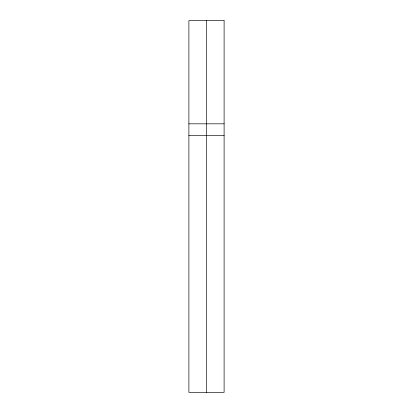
<?xml version="1.0" encoding="UTF-8"?>
<svg xmlns="http://www.w3.org/2000/svg" width="413" height="413" viewBox="0 0 413 413"><rect width="100%" height="100%" fill="white"/><g stroke="black" fill="none" stroke-linecap="round" stroke-linejoin="round"><path stroke-width="0.62" d="M188.891 123.828L224.109 123.828M188.891 135.567L224.109 135.567M206.5 20.65L206.5 392.35M224.109 20.65L188.891 20.65L188.891 392.35L224.109 392.35L224.109 20.65"/></g></svg>
